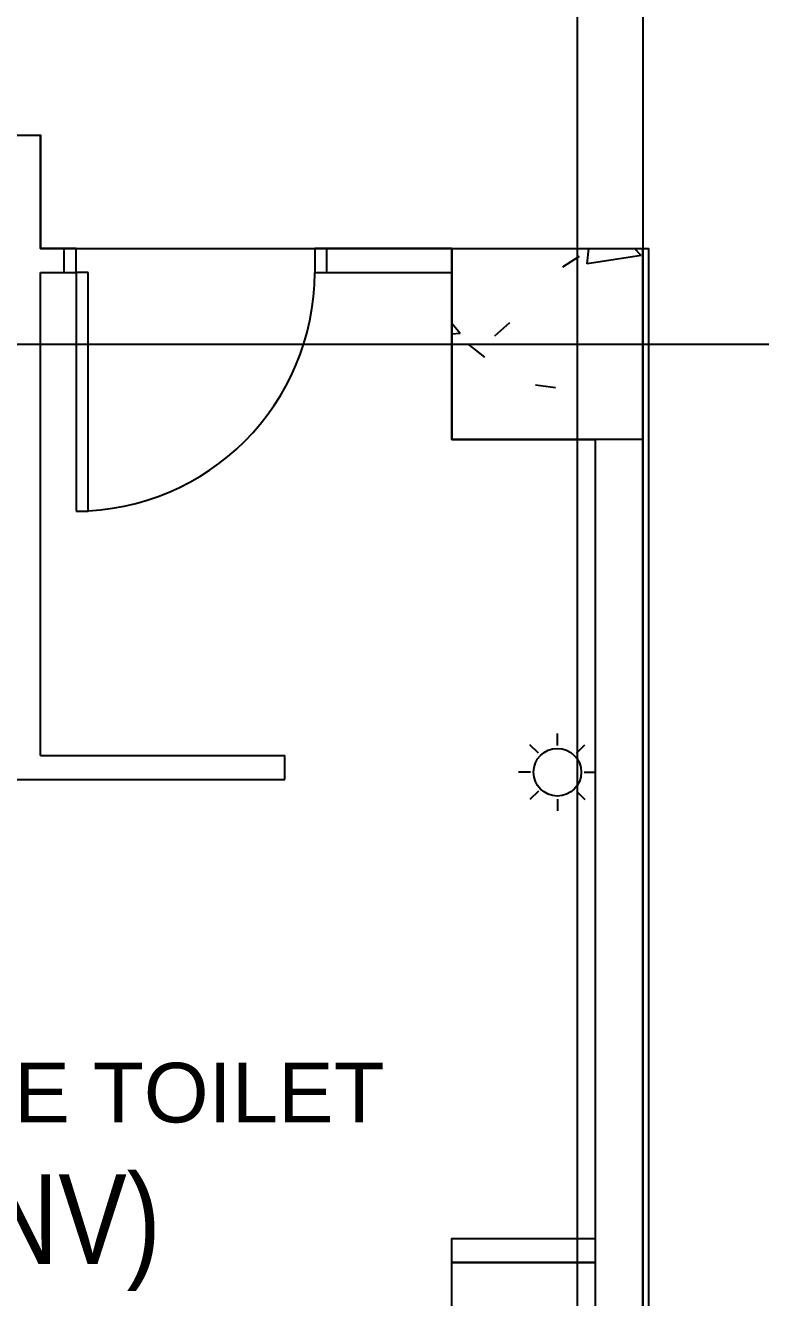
# Model space of a CAD drawing. Header units: millimetres. Extents: x -20146070 to 165023, y -3349561 to 35447.
# Drawn here: x 15374 to 18455, y -72022 to -66689 of the extents above; entities that cross this region are included whole.
import ezdxf

# ---------------------------------------------------------------- set-up
doc = ezdxf.new("R2010")
doc.units = ezdxf.units.MM
doc.header["$LTSCALE"] = 50
for name, color, linetype in [('BLK_2 - 1ST_2ND_STOREY_PLAN$0$0-1', 8, 'Continuous'), ('BLK_2 - 1ST_2ND_STOREY_PLAN$0$1599_DB_A_BLK2_HQ_R21- LINKVIEW_BLK2_1ST STOREY Toilet JOH$0$A-_DETA----_ED', 8, 'Continuous'), ('BLK_2 - 1ST_2ND_STOREY_PLAN$0$1599_DB_A_BLK2_HQ_R21- LINKVIEW_BLK2_1ST STOREY Toilet JOH$0$A-_DOOR----_E', 8, 'Continuous'), ('BLK_2 - 1ST_2ND_STOREY_PLAN$0$1599_DB_A_BLK2_HQ_R21- LINKVIEW_BLK2_1ST STOREY Toilet JOH$0$S-_COLN----_E', 8, 'Continuous'), ('BLK_2 - 1ST_2ND_STOREY_PLAN$0$A-_ROOMNAME_A', 7, 'Continuous'), ('BLK_2 - 1ST_2ND_STOREY_PLAN$0$A-_WALL----_H-2', 8, 'Continuous'), ('NW_GRID LINE', 8, 'Continuous')]:
    doc.layers.add(name, color=color, linetype=linetype)
doc.styles.add('BLK_2 - 1ST_2ND_STOREY_PLAN$0$1599_DB_A_BLK2_HQ_R21- LINKVIEW_BLK2_1ST STOREY Toilet JOH$0$Default', font='arial.ttf')
doc.styles.add('BLK_2 - 1ST_2ND_STOREY_PLAN$0$Arial Narrow_4', font='ARIALN.TTF', dxfattribs={"height": 375})

# ---------------------------------------------------------------- blocks, each defined once
blk = doc.blocks.new('BLK_2 - 1ST_2ND_STOREY_PLAN$0$1599_DB_A_BLK2_HQ_R21_rvt-1-BLK 2 1ST STOREY PLAN')
at = {"layer": 'BLK_2 - 1ST_2ND_STOREY_PLAN$0$A-_WALL----_H-2'}
h = blk.add_hatch(dxfattribs=at)
h.set_pattern_fill('FP_3', color=256, style=0, pattern_type=2)
h.set_pattern_definition([(0, (0, 0), (1016, 254), [83.82, -678.18, 83.82, -678.18, -4064]), (0, (0, 0), (1016, 254), [-1524, 83.82, -1440.18, 83.82, -678.18, -1778]), (0, (0, 0), (1016, 254), [-3810, 83.82, -424.18, 83.82, -1186.18]), (120, (381, 127), (-727.97045, 752.8818), [83.82, -678.18, 83.82, -678.18, -4064]), (120, (381, 127), (-727.97045, 752.8818), [-1524, 83.82, -1440.18, 83.82, -678.18, -1778]), (120, (381, 127), (-727.97045, 752.8818), [-3810, 83.82, -424.18, 83.82, -1186.18]), (240, (508, 635), (-288.02955, -1006.8818), [83.82, -678.18, 83.82, -678.18, -4064]), (240, (508, 635), (-288.02955, -1006.8818), [-1524, 83.82, -1440.18, 83.82, -678.18, -1778]), (240, (508, 635), (-288.02955, -1006.8818), [-3810, 83.82, -424.18, 83.82, -1186.18])])
h.paths.add_polyline_path([(-124361.4, -116002.4), (-124286.4, -116002.4), (-124286.4, -115977.4), (-124236.4, -115977.4), (-124236.4, -115810.7), (-124286.4, -115810.7), (-124286.4, -115785.7), (-124361.4, -115785.7)])
h.paths.add_polyline_path([(-124286.4, -114385.7), (-124286.4, -114360.7), (-124236.4, -114360.7), (-124236.4, -114194), (-124286.4, -114194), (-124286.4, -114169), (-124361.4, -114169), (-124361.4, -114385.7), (-124293.9, -114385.7)])
h.paths.add_polyline_path([(-124361.4, -112769), (-124286.4, -112769), (-124286.4, -112744), (-124236.4, -112744), (-124236.4, -112577.4), (-124286.4, -112577.4), (-124286.4, -112552.4), (-124361.4, -112552.4), (-124361.4, -112671.9)])
h.paths.add_polyline_path([(-124286.4, -108952.4), (-124286.4, -108927.4), (-124236.4, -108927.4), (-124236.4, -108710.7), (-124286.4, -108710.7), (-124286.4, -108685.7), (-124361.4, -108685.7), (-124361.4, -108952.4), (-124292.1, -108952.4)])
h.paths.add_polyline_path([(-124286.4, -107285.7), (-124286.4, -107260.7), (-124236.4, -107260.7), (-124236.4, -107044), (-124286.4, -107044), (-124286.4, -107019), (-124361.4, -107019), (-124361.4, -107285.7), (-124303.6, -107285.7)])
h.paths.add_polyline_path([(-124361.4, -105619), (-124286.4, -105619), (-124286.4, -105594), (-124236.4, -105594), (-124236.4, -105377.4), (-124286.4, -105377.4), (-124286.4, -105352.4), (-124361.4, -105352.4)])
h.paths.add_polyline_path([(-124361.4, -101752.4), (-124286.4, -101752.4), (-124286.4, -101727.4), (-124236.4, -101727.4), (-124236.4, -101427.4), (-124286.4, -101427.4), (-124286.4, -101402.4), (-124361.4, -101402.4)])
h.paths.add_polyline_path([(-124286.4, -100002.4), (-124286.4, -99977.4), (-124236.4, -99977.4), (-124236.4, -99627.4), (-124361.4, -99627.4), (-124361.4, -100002.4), (-124304.1, -100002.4)])
blk = doc.blocks.new('BLK_2 - 1ST_2ND_STOREY_PLAN$0$1599_DB_A_BLK2_HQ_R21- LINKVIEW_BLK2_1ST STOREY Toilet JOH$0$IDA - Strobe Light - IDA - Strobe Light-3513472-LINKVIEW_BLK2_1ST STOREY')
at = {"layer": 'BLK_2 - 1ST_2ND_STOREY_PLAN$0$1599_DB_A_BLK2_HQ_R21- LINKVIEW_BLK2_1ST STOREY Toilet JOH$0$A-_DETA----_ED'}
for p, q in [((0, 912.5), (0, 962.5)), ((-79.5, 879.5), (-114.9, 914.9)), ((79.5, 879.5), (114.9, 914.9)), ((-112.5, 800), (-162.5, 800)), ((112.5, 800), (162.5, 800)), ((-79.5, 720.5), (-114.9, 685.1)), ((79.5, 720.5), (114.9, 685.1)), ((0, 687.5), (0, 637.5))]:
    blk.add_line(p, q, dxfattribs=at)
blk.add_circle((0, 800), 100, dxfattribs=at)
blk = doc.blocks.new('BLK_2 - 1ST_2ND_STOREY_PLAN$0$1599_DB_A_BLK2_HQ_R21- LINKVIEW_BLK2_1ST STOREY Toilet JOH$0$IDA - F - Single - Swing - 1100L X 2200H - B2-TD01-3240950-LINKVIEW_BLK2_1ST STOREY')
at = {"layer": 'BLK_2 - 1ST_2ND_STOREY_PLAN$0$1599_DB_A_BLK2_HQ_R21- LINKVIEW_BLK2_1ST STOREY Toilet JOH$0$A-_DOOR----_E'}
for p, q in [((500, 1050), (450, 1050)), ((450, 1050), (450, 50)), ((500, 50), (500, 1050)), ((-500, 50), (-550, 50)), ((-500, -50), (-500, 50)), ((450, 50), (500, 50)), ((550, 50), (500, 50)), ((500, 50), (500, -50)), ((-550, -50), (-500, -50)), ((500, -50), (550, -50))]:
    blk.add_line(p, q, dxfattribs=at)
blk.add_arc((500, 50), 1000, 90, 180, dxfattribs=at)
blk = doc.blocks.new('BLK_2 - 1ST_2ND_STOREY_PLAN$0$1599_DB_A_BLK2_HQ_R21- LINKVIEW_BLK2_1ST STOREY Toilet JOH')
at = {"layer": 'BLK_2 - 1ST_2ND_STOREY_PLAN$0$1599_DB_A_BLK2_HQ_R21- LINKVIEW_BLK2_1ST STOREY Toilet JOH$0$S-_COLN----_E', "extrusion": (0, 0, -1)}
h = blk.add_hatch(dxfattribs=at)
h.set_pattern_fill('FP_1', color=256, style=0, pattern_type=2)
h.set_pattern_definition([(50, (733.6, 0), (1821.84, -159.39), [190.5, -2095.5]), (355, (733.6, 0), (-352.43, 1910.567), [152.4, -1676.4]), (100.451, (885.4, -13.3), (1469.426, 1751.166), [161.9, -1780.9]), (46.184, (733.6, 508), (2710.79, -420.43), [285.75, -3143.25]), (96.636, (959.5, 473), (2374.03, 2474.28), [242.85, -2671.35]), (351.184, (733.6, 508), (2374.05, 2474.25), [228.6, -2514.6]), (21, (987.6, 381), (1516.143, -1022.652), [190.5, -2095.5]), (326, (987.6, 381), (618.02, 1841.88), [152.4, -1676.4]), (71.451, (1114, 295.8), (2134.17, 819.212), [161.9, -1780.9]), (37.5, (733.6, 0), (30.886, 845.5504), [83.82, -1572.26, 83.82, -1617.98, -1682.75]), (37.5, (733.6, 0), (30.886, 845.5504), [-3357.88, 83.82, -1598.93]), (7.5, (733.6, 0), (668.197, 1001.806), [83.82, -886.46, 83.82, -1534.16, -641.35]), (7.5, (733.6, 0), (668.197, 1001.806), [-2588.26, 83.82, -557.53]), (327.5, (167.16, 0), (1355.909, -57.2896), [83.82, -551.18, 83.82, -1897.38, -2628.9]), (327.5, (167.16, 0), (1355.909, -57.2896), [-2616.2, 83.82, -2545.08]), (317.5, (-86.8, 0), (1481.293, 254.266), [83.82, -741.68, 83.82, -1231.9, -1866.9]), (317.5, (-86.8, 0), (1481.293, 254.266), [-2141.22, 83.82, -1783.08])])
h.paths.add_polyline_path([(-7028, -68424.7), (-6295.7, -68424.7), (-6295.7, -67624.7), (-7095.7, -67624.7), (-7095.7, -68424.7), (-7063, -68424.7)], flags=0)
at = {"layer": 'BLK_2 - 1ST_2ND_STOREY_PLAN$0$1599_DB_A_BLK2_HQ_R21- LINKVIEW_BLK2_1ST STOREY Toilet JOH$0$S-_COLN----_E'}
for p, q in [((-5254.3, -67149.7), (4570.7, -67149.7)), ((4670.7, -67724.7), (4670.7, -67624.7)), ((5770.7, -67624.7), (5770.7, -67724.7)), ((6295.7, -67624.7), (7095.7, -67624.7)), ((6295.7, -67974.7), (6295.7, -67624.7)), ((7095.7, -68424.7), (7095.7, -67624.7)), ((7095.7, -67624.7), (7095.7, -68424.7)), ((7120.7, -75474.7), (7120.7, -67624.7)), ((4570.7, -69749.7), (4570.7, -67724.7)), ((6295.7, -67974.7), (6295.7, -68074.7)), ((6295.7, -68074.7), (6295.7, -67974.7)), ((6295.7, -68424.7), (6295.7, -68074.7)), ((7095.7, -68424.7), (6295.7, -68424.7)), ((7095.7, -74674.7), (7095.7, -68424.7)), ((5595.7, -69849.7), (5595.7, -69749.7))]:
    blk.add_line(p, q, dxfattribs=at)
for points in [[(7095.7, -56924.7), (7095.7, -75474.7)], [(-7004.3, -67624.7), (-5254.3, -67624.7), (-5254.3, -67149.7), (4570.7, -67149.7), (4570.7, -67624.7), (6295.7, -67624.7), (6295.7, -68424.7), (6895.7, -68424.7), (6895.7, -74674.7), (6295.7, -74674.7), (6295.7, -75174.7), (-7004.3, -75174.7), (-7004.3, -74674.7), (-7604.3, -74674.7), (-7604.3, -68424.7), (-7004.3, -68424.7), (-7004.3, -67624.7)], [(4570.7, -67724.7), (4670.7, -67724.7), (4670.7, -67624.7), (4570.7, -67624.7), (4570.7, -67149.7)], [(6295.7, -67624.7), (5770.7, -67624.7), (5770.7, -67724.7), (6295.7, -67724.7)], [(7095.7, -67624.7), (7120.7, -67624.7)], [(6895.7, -68424.7), (6895.7, -71774.7)], [(6895.7, -68424.7), (6895.7, -74674.7)], [(4570.7, -69749.7), (5595.7, -69749.7)], [(4445.7, -69849.7), (5595.7, -69849.7)], [(6895.7, -71874.7), (6295.7, -71874.7), (6295.7, -71774.7), (6895.7, -71774.7)]]:
    blk.add_lwpolyline(points, dxfattribs=at)
blk.add_lwpolyline([(6895.7, -74674.7), (6295.7, -74674.7), (6295.7, -71874.7), (6895.7, -71874.7)], close=True, dxfattribs=at)
at = {"layer": 'BLK_2 - 1ST_2ND_STOREY_PLAN$0$1599_DB_A_BLK2_HQ_R21- LINKVIEW_BLK2_1ST STOREY Toilet JOH$0$S-_COLN----_E', "rotation": 180}
blk.add_blockref('BLK_2 - 1ST_2ND_STOREY_PLAN$0$1599_DB_A_BLK2_HQ_R21- LINKVIEW_BLK2_1ST STOREY Toilet JOH$0$IDA - F - Single - Swing - 1100L X 2200H - B2-TD01-3240950-LINKVIEW_BLK2_1ST STOREY', (5220.7, -67674.7), dxfattribs=at)
at = {"layer": 'BLK_2 - 1ST_2ND_STOREY_PLAN$0$1599_DB_A_BLK2_HQ_R21- LINKVIEW_BLK2_1ST STOREY Toilet JOH$0$S-_COLN----_E'}
blk.add_blockref('BLK_2 - 1ST_2ND_STOREY_PLAN$0$1599_DB_A_BLK2_HQ_R21- LINKVIEW_BLK2_1ST STOREY Toilet JOH$0$IDA - Strobe Light - IDA - Strobe Light-3513472-LINKVIEW_BLK2_1ST STOREY', (6737.8, -70619.6), dxfattribs=at)
at = {"layer": 'BLK_2 - 1ST_2ND_STOREY_PLAN$0$1599_DB_A_BLK2_HQ_R21- LINKVIEW_BLK2_1ST STOREY Toilet JOH$0$S-_COLN----_E', "insert": (3296.9, -71037.7), "char_height": 250, "width": 5896.739, "attachment_point": 1, "style": 'BLK_2 - 1ST_2ND_STOREY_PLAN$0$1599_DB_A_BLK2_HQ_R21- LINKVIEW_BLK2_1ST STOREY Toilet JOH$0$Default'}
blk.add_mtext('FEMALE TOILET', dxfattribs=at)
blk = doc.blocks.new('BLK_2 - 1ST_2ND_STOREY_PLAN')
blk.add_blockref('BLK_2 - 1ST_2ND_STOREY_PLAN$0$1599_DB_A_BLK2_HQ_R21- LINKVIEW_BLK2_1ST STOREY Toilet JOH', (-131307.1, -42727.7))
at = {"layer": 'BLK_2 - 1ST_2ND_STOREY_PLAN$0$0-1'}
blk.add_blockref('BLK_2 - 1ST_2ND_STOREY_PLAN$0$1599_DB_A_BLK2_HQ_R21_rvt-1-BLK 2 1ST STOREY PLAN', (0, 0), dxfattribs=at)
at = {"layer": 'BLK_2 - 1ST_2ND_STOREY_PLAN$0$A-_ROOMNAME_A', "insert": (-127113.9, -114233.5), "char_height": 375, "width": 1102.32, "attachment_point": 1, "style": 'BLK_2 - 1ST_2ND_STOREY_PLAN$0$Arial Narrow_4'}
blk.add_mtext('(NV)', dxfattribs=at)

msp = doc.modelspace()

# ---------------------------------------------------------------- linework, layer by layer
at = {"layer": 'NW_GRID LINE'}
for p, q in [((17686.5, 8788.6), (17686.5, -79047.9)), ((-4794.8, -68024.7), (44738, -68024.7))]:
    msp.add_line(p, q, dxfattribs=at)

# ---------------------------------------------------------------- block references
msp.add_blockref('BLK_2 - 1ST_2ND_STOREY_PLAN', (142172.9, 42727.7), dxfattribs=at)

doc.saveas('drawing.dxf')
